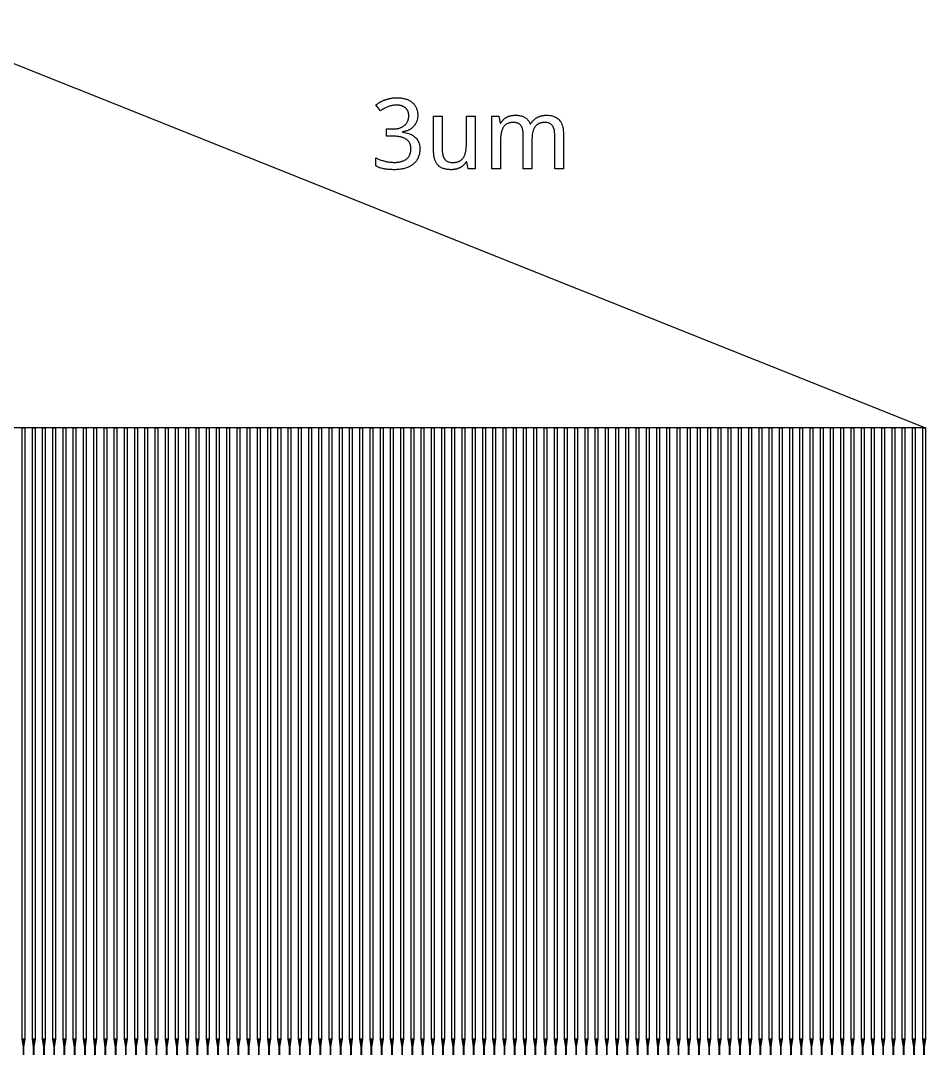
# Model space of a CAD drawing. Extents: x 0 to 762, y 0 to 762.
# Drawn here: x 139.9 to 241.4, y 252.9 to 368.3 of the extents above; entities that cross this region are included whole.
import ezdxf

# ---------------------------------------------------------------- set-up
doc = ezdxf.new("R2010")
doc.units = 0
doc.layers.get('0').update_dxf_attribs({"linetype": 'CONTINUOUS'})

msp = doc.modelspace()

# ---------------------------------------------------------------- linework, layer by layer
at = {"color": 0}
for points in [[(126.998, 368.293), (241.446, 322.574), (12.5497, 322.574), (126.998, 368.293)], [(184.462, 357.681), (184.461, 357.603), (184.457, 357.526), (184.451, 357.451), (184.442, 357.378), (184.431, 357.306), (184.418, 357.235), (184.401, 357.165), (184.383, 357.097), (184.362, 357.031), (184.339, 356.965), (184.313, 356.903), (184.285, 356.84), (184.256, 356.781), (184.224, 356.722), (184.189, 356.665), (184.154, 356.61), (184.115, 356.557), (184.075, 356.506), (184.033, 356.456), (183.989, 356.407), (183.944, 356.361), (183.897, 356.315), (183.849, 356.272), (183.799, 356.231), (183.746, 356.192), (183.692, 356.153), (183.636, 356.115), (183.579, 356.081), (183.519, 356.047), (183.458, 356.015), (183.394, 355.986), (183.331, 355.958), (183.264, 355.933), (183.197, 355.908), (183.129, 355.886), (183.058, 355.865), (182.987, 355.847), (182.915, 355.829), (182.84, 355.814), (182.765, 355.8), (182.765, 355.768), (182.95, 355.74), (183.126, 355.706), (183.294, 355.664), (183.453, 355.614), (183.601, 355.557), (183.742, 355.493), (183.872, 355.421), (183.994, 355.342), (184.107, 355.256), (184.21, 355.161), (184.304, 355.061), (184.388, 354.956), (184.461, 354.844), (184.526, 354.728), (184.581, 354.604), (184.625, 354.475), (184.66, 354.34), (184.685, 354.199), (184.699, 354.051), (184.704, 353.899), (184.701, 353.797), (184.697, 353.696), (184.688, 353.597), (184.675, 353.5), (184.66, 353.404), (184.64, 353.311), (184.617, 353.219), (184.59, 353.129), (184.56, 353.04), (184.526, 352.954), (184.49, 352.869), (184.45, 352.786), (184.407, 352.707), (184.36, 352.629), (184.31, 352.554), (184.254, 352.481), (184.196, 352.41), (184.135, 352.342), (184.069, 352.276), (184, 352.213), (183.928, 352.151), (183.851, 352.093), (183.771, 352.037), (183.686, 351.986), (183.599, 351.936), (183.507, 351.889), (183.411, 351.844), (183.313, 351.803), (183.21, 351.765), (183.103, 351.729), (182.993, 351.696), (182.878, 351.667), (182.76, 351.642), (182.638, 351.619), (182.511, 351.6), (182.381, 351.585), (182.246, 351.572), (182.108, 351.564), (181.965, 351.558), (181.819, 351.557), (181.703, 351.558), (181.587, 351.561), (181.474, 351.565), (181.361, 351.572), (181.25, 351.581), (181.14, 351.59), (181.032, 351.601), (180.924, 351.615), (180.818, 351.631), (180.712, 351.649), (180.611, 351.668), (180.51, 351.692), (180.408, 351.717), (180.31, 351.746), (180.212, 351.778), (180.115, 351.813), (180.021, 351.85), (179.926, 351.89), (179.833, 351.935), (179.74, 351.982), (179.74, 352.894), (179.835, 352.846), (179.931, 352.8), (180.028, 352.757), (180.126, 352.715), (180.226, 352.676), (180.329, 352.639), (180.432, 352.604), (180.536, 352.571), (180.643, 352.542), (180.75, 352.514), (180.86, 352.487), (180.968, 352.465), (181.075, 352.444), (181.181, 352.428), (181.286, 352.412), (181.39, 352.4), (181.494, 352.392), (181.596, 352.385), (181.697, 352.381), (181.799, 352.379), (181.896, 352.381), (181.99, 352.383), (182.082, 352.389), (182.172, 352.396), (182.258, 352.406), (182.343, 352.418), (182.424, 352.432), (182.503, 352.447), (182.579, 352.467), (182.651, 352.486), (182.722, 352.508), (182.79, 352.533), (182.857, 352.56), (182.919, 352.588), (182.979, 352.617), (183.038, 352.649), (183.093, 352.682), (183.146, 352.717), (183.196, 352.754), (183.243, 352.793), (183.289, 352.833), (183.332, 352.876), (183.374, 352.919), (183.411, 352.967), (183.447, 353.014), (183.481, 353.064), (183.511, 353.115), (183.539, 353.169), (183.564, 353.224), (183.586, 353.282), (183.608, 353.34), (183.628, 353.4), (183.644, 353.461), (183.658, 353.525), (183.671, 353.589), (183.682, 353.654), (183.689, 353.722), (183.694, 353.79), (183.699, 353.86), (183.7, 353.931), (183.699, 354.003), (183.693, 354.074), (183.686, 354.14), (183.676, 354.206), (183.663, 354.269), (183.647, 354.331), (183.628, 354.39), (183.607, 354.447), (183.582, 354.501), (183.554, 354.554), (183.525, 354.606), (183.493, 354.656), (183.46, 354.703), (183.422, 354.75), (183.383, 354.793), (183.342, 354.835), (183.299, 354.875), (183.251, 354.914), (183.203, 354.95), (183.151, 354.983), (183.097, 355.018), (183.042, 355.049), (182.983, 355.079), (182.922, 355.107), (182.858, 355.133), (182.793, 355.157), (182.725, 355.179), (182.654, 355.2), (182.582, 355.219), (182.507, 355.236), (182.431, 355.251), (182.353, 355.265), (182.272, 355.278), (182.19, 355.287), (182.106, 355.297), (182.019, 355.304), (181.931, 355.31), (181.84, 355.314), (181.747, 355.317), (181.653, 355.317), (180.939, 355.317), (180.939, 356.128), (181.653, 356.128), (181.739, 356.129), (181.824, 356.132), (181.906, 356.138), (181.986, 356.146), (182.064, 356.156), (182.14, 356.167), (182.215, 356.181), (182.288, 356.197), (182.358, 356.215), (182.426, 356.236), (182.493, 356.258), (182.557, 356.282), (182.619, 356.308), (182.679, 356.336), (182.736, 356.365), (182.792, 356.397), (182.844, 356.431), (182.896, 356.465), (182.944, 356.503), (182.99, 356.542), (183.036, 356.582), (183.078, 356.624), (183.119, 356.668), (183.157, 356.713), (183.193, 356.76), (183.226, 356.807), (183.258, 356.857), (183.288, 356.908), (183.315, 356.96), (183.339, 357.014), (183.362, 357.069), (183.382, 357.126), (183.4, 357.183), (183.415, 357.242), (183.428, 357.301), (183.439, 357.362), (183.447, 357.424), (183.453, 357.487), (183.457, 357.551), (183.457, 357.615), (183.457, 357.671), (183.454, 357.725), (183.449, 357.778), (183.442, 357.829), (183.433, 357.881), (183.422, 357.929), (183.41, 357.978), (183.396, 358.025), (183.379, 358.071), (183.361, 358.115), (183.34, 358.158), (183.319, 358.2), (183.296, 358.242), (183.271, 358.281), (183.244, 358.318), (183.215, 358.354), (183.186, 358.389), (183.154, 358.424), (183.122, 358.456), (183.087, 358.486), (183.051, 358.517), (183.014, 358.546), (182.975, 358.572), (182.935, 358.599), (182.892, 358.624), (182.849, 358.646), (182.804, 358.667), (182.758, 358.688), (182.711, 358.706), (182.663, 358.722), (182.612, 358.737), (182.561, 358.751), (182.51, 358.764), (182.457, 358.774), (182.403, 358.783), (182.347, 358.79), (182.29, 358.796), (182.233, 358.8), (182.175, 358.801), (182.115, 358.803), (182.001, 358.801), (181.89, 358.796), (181.782, 358.786), (181.676, 358.774), (181.574, 358.757), (181.474, 358.737), (181.376, 358.714), (181.282, 358.686), (181.189, 358.656), (181.1, 358.621), (181.013, 358.583), (180.928, 358.544), (180.842, 358.504), (180.758, 358.46), (180.674, 358.415), (180.592, 358.367), (180.508, 358.317), (180.428, 358.264), (180.347, 358.21), (180.267, 358.153), (179.774, 358.825), (179.814, 358.857), (179.857, 358.89), (179.9, 358.922), (179.943, 358.954), (179.987, 358.986), (180.033, 359.017), (180.079, 359.047), (180.128, 359.076), (180.175, 359.107), (180.224, 359.136), (180.275, 359.164), (180.326, 359.193), (180.379, 359.219), (180.433, 359.246), (180.487, 359.271), (180.543, 359.296), (180.599, 359.321), (180.656, 359.344), (180.714, 359.367), (180.772, 359.389), (180.832, 359.41), (180.892, 359.432), (180.953, 359.451), (181.014, 359.471), (181.076, 359.489), (181.14, 359.506), (181.204, 359.522), (181.269, 359.537), (181.335, 359.553), (181.4, 359.565), (181.468, 359.578), (181.538, 359.589), (181.607, 359.599), (181.678, 359.607), (181.749, 359.614), (181.819, 359.619), (181.893, 359.624), (181.965, 359.628), (182.04, 359.629), (182.115, 359.631), (182.229, 359.629), (182.342, 359.624), (182.45, 359.617), (182.556, 359.607), (182.658, 359.594), (182.758, 359.578), (182.856, 359.558), (182.95, 359.537), (183.042, 359.513), (183.131, 359.485), (183.217, 359.456), (183.3, 359.422), (183.381, 359.388), (183.46, 359.35), (183.535, 359.311), (183.607, 359.268), (183.675, 359.224), (183.742, 359.178), (183.806, 359.128), (183.865, 359.076), (183.924, 359.024), (183.978, 358.969), (184.031, 358.912), (184.079, 358.854), (184.125, 358.793), (184.168, 358.731), (184.208, 358.665), (184.246, 358.599), (184.281, 358.531), (184.311, 358.46), (184.34, 358.388), (184.365, 358.314), (184.389, 358.24), (184.408, 358.164), (184.425, 358.088), (184.438, 358.008), (184.449, 357.929), (184.456, 357.847), (184.461, 357.764), (184.462, 357.681)], [(199.835, 351.664), (199.835, 355.463), (199.832, 355.599), (199.824, 355.728), (199.81, 355.85), (199.792, 355.965), (199.767, 356.072), (199.737, 356.174), (199.703, 356.268), (199.663, 356.356), (199.617, 356.436), (199.565, 356.51), (199.508, 356.575), (199.446, 356.635), (199.378, 356.688), (199.304, 356.733), (199.224, 356.771), (199.138, 356.803), (199.044, 356.826), (198.947, 356.844), (198.843, 356.856), (198.733, 356.858), (198.656, 356.857), (198.581, 356.853), (198.508, 356.847), (198.439, 356.838), (198.371, 356.826), (198.306, 356.813), (198.242, 356.796), (198.182, 356.776), (198.124, 356.754), (198.067, 356.729), (198.014, 356.704), (197.961, 356.675), (197.911, 356.644), (197.864, 356.611), (197.817, 356.575), (197.774, 356.537), (197.731, 356.496), (197.69, 356.453), (197.653, 356.407), (197.615, 356.358), (197.582, 356.31), (197.551, 356.257), (197.521, 356.203), (197.493, 356.146), (197.467, 356.086), (197.443, 356.025), (197.419, 355.96), (197.4, 355.893), (197.381, 355.824), (197.364, 355.751), (197.349, 355.679), (197.335, 355.604), (197.322, 355.526), (197.313, 355.446), (197.303, 355.364), (197.296, 355.279), (197.29, 355.193), (197.286, 355.104), (197.283, 355.013), (197.283, 354.919), (197.283, 351.665), (196.3, 351.665), (196.3, 355.463), (196.297, 355.599), (196.289, 355.728), (196.276, 355.85), (196.257, 355.965), (196.233, 356.074), (196.203, 356.174), (196.168, 356.268), (196.128, 356.356), (196.082, 356.436), (196.032, 356.51), (195.976, 356.575), (195.914, 356.635), (195.846, 356.688), (195.772, 356.733), (195.693, 356.771), (195.607, 356.803), (195.515, 356.826), (195.418, 356.844), (195.314, 356.856), (195.204, 356.858), (195.124, 356.857), (195.044, 356.853), (194.968, 356.846), (194.894, 356.836), (194.824, 356.824), (194.757, 356.808), (194.692, 356.79), (194.629, 356.769), (194.568, 356.746), (194.511, 356.719), (194.457, 356.689), (194.404, 356.657), (194.354, 356.624), (194.306, 356.586), (194.258, 356.546), (194.215, 356.503), (194.174, 356.457), (194.133, 356.41), (194.096, 356.358), (194.06, 356.306), (194.028, 356.249), (193.997, 356.19), (193.968, 356.129), (193.942, 356.067), (193.917, 356), (193.893, 355.932), (193.872, 355.861), (193.853, 355.787), (193.835, 355.713), (193.818, 355.633), (193.806, 355.553), (193.793, 355.471), (193.783, 355.385), (193.774, 355.297), (193.767, 355.207), (193.76, 355.114), (193.756, 355.019), (193.751, 354.922), (193.75, 354.822), (193.749, 354.721), (193.749, 351.665), (192.771, 351.665), (192.771, 357.563), (193.567, 357.563), (193.706, 356.767), (193.76, 356.767), (193.786, 356.813), (193.813, 356.857), (193.842, 356.9), (193.871, 356.942), (193.9, 356.982), (193.932, 357.021), (193.964, 357.058), (193.997, 357.096), (194.031, 357.131), (194.065, 357.165), (194.101, 357.199), (194.138, 357.231), (194.175, 357.263), (194.212, 357.293), (194.251, 357.322), (194.29, 357.35), (194.329, 357.376), (194.369, 357.401), (194.411, 357.426), (194.453, 357.449), (194.496, 357.471), (194.539, 357.492), (194.583, 357.511), (194.628, 357.531), (194.672, 357.547), (194.718, 357.564), (194.764, 357.578), (194.81, 357.592), (194.857, 357.604), (194.904, 357.615), (194.951, 357.626), (195, 357.635), (195.049, 357.643), (195.097, 357.65), (195.147, 357.656), (195.196, 357.661), (195.244, 357.665), (195.293, 357.668), (195.343, 357.669), (195.392, 357.669), (195.519, 357.667), (195.642, 357.66), (195.76, 357.649), (195.872, 357.632), (195.982, 357.61), (196.086, 357.585), (196.186, 357.554), (196.282, 357.518), (196.374, 357.478), (196.461, 357.433), (196.544, 357.383), (196.624, 357.328), (196.699, 357.267), (196.769, 357.201), (196.835, 357.129), (196.896, 357.053), (196.953, 356.971), (197.004, 356.883), (197.051, 356.79), (197.094, 356.692), (197.138, 356.692), (197.167, 356.742), (197.196, 356.79), (197.226, 356.838), (197.258, 356.883), (197.29, 356.926), (197.325, 356.969), (197.36, 357.011), (197.396, 357.051), (197.433, 357.09), (197.471, 357.126), (197.511, 357.162), (197.551, 357.197), (197.593, 357.231), (197.635, 357.263), (197.678, 357.293), (197.721, 357.324), (197.765, 357.351), (197.81, 357.378), (197.854, 357.404), (197.9, 357.428), (197.949, 357.451), (197.996, 357.475), (198.044, 357.496), (198.093, 357.517), (198.142, 357.535), (198.192, 357.553), (198.242, 357.569), (198.293, 357.585), (198.343, 357.599), (198.394, 357.61), (198.446, 357.622), (198.499, 357.632), (198.55, 357.64), (198.603, 357.649), (198.656, 357.654), (198.708, 357.66), (198.761, 357.664), (198.814, 357.667), (198.868, 357.669), (198.921, 357.669), (199.104, 357.664), (199.278, 357.649), (199.443, 357.624), (199.599, 357.588), (199.744, 357.54), (199.881, 357.483), (200.008, 357.417), (200.126, 357.339), (200.235, 357.251), (200.333, 357.154), (200.425, 357.046), (200.506, 356.925), (200.578, 356.792), (200.64, 356.647), (200.692, 356.489), (200.735, 356.319), (200.768, 356.138), (200.793, 355.942), (200.807, 355.735), (200.811, 355.515), (200.811, 351.665), (199.835, 351.665), (199.835, 351.664)], [(190.112, 351.664), (189.968, 352.454), (189.914, 352.454), (189.886, 352.408), (189.858, 352.364), (189.828, 352.321), (189.797, 352.279), (189.767, 352.237), (189.733, 352.199), (189.7, 352.16), (189.664, 352.122), (189.629, 352.086), (189.592, 352.051), (189.554, 352.018), (189.517, 351.987), (189.479, 351.956), (189.439, 351.926), (189.4, 351.899), (189.358, 351.871), (189.318, 351.844), (189.275, 351.819), (189.232, 351.794), (189.189, 351.772), (189.144, 351.751), (189.1, 351.731), (189.054, 351.713), (189.008, 351.694), (188.961, 351.678), (188.915, 351.662), (188.867, 351.647), (188.819, 351.635), (188.771, 351.622), (188.721, 351.611), (188.672, 351.6), (188.622, 351.592), (188.572, 351.583), (188.522, 351.576), (188.472, 351.571), (188.421, 351.565), (188.371, 351.563), (188.319, 351.56), (188.268, 351.558), (188.217, 351.557), (188.119, 351.558), (188.026, 351.563), (187.933, 351.568), (187.844, 351.576), (187.757, 351.588), (187.672, 351.601), (187.59, 351.618), (187.51, 351.636), (187.432, 351.657), (187.357, 351.681), (187.285, 351.707), (187.214, 351.736), (187.146, 351.768), (187.081, 351.801), (187.018, 351.839), (186.957, 351.879), (186.899, 351.922), (186.843, 351.968), (186.79, 352.017), (186.739, 352.068), (186.692, 352.121), (186.646, 352.179), (186.601, 352.239), (186.561, 352.301), (186.522, 352.367), (186.486, 352.436), (186.451, 352.507), (186.419, 352.582), (186.39, 352.658), (186.364, 352.739), (186.34, 352.822), (186.319, 352.908), (186.3, 352.997), (186.285, 353.09), (186.271, 353.186), (186.26, 353.285), (186.251, 353.386), (186.244, 353.492), (186.242, 353.6), (186.24, 353.711), (186.24, 357.563), (187.218, 357.563), (187.218, 353.765), (187.221, 353.629), (187.229, 353.5), (187.243, 353.378), (187.263, 353.263), (187.289, 353.154), (187.319, 353.053), (187.357, 352.958), (187.4, 352.871), (187.449, 352.79), (187.503, 352.717), (187.563, 352.651), (187.629, 352.592), (187.701, 352.539), (187.779, 352.494), (187.865, 352.456), (187.956, 352.424), (188.053, 352.4), (188.157, 352.382), (188.267, 352.372), (188.383, 352.368), (188.468, 352.369), (188.551, 352.374), (188.632, 352.381), (188.708, 352.39), (188.783, 352.403), (188.854, 352.418), (188.924, 352.436), (188.99, 352.457), (189.053, 352.482), (189.114, 352.508), (189.171, 352.537), (189.226, 352.569), (189.281, 352.603), (189.331, 352.64), (189.379, 352.679), (189.425, 352.722), (189.469, 352.767), (189.511, 352.814), (189.55, 352.864), (189.586, 352.917), (189.622, 352.972), (189.656, 353.031), (189.686, 353.092), (189.715, 353.156), (189.742, 353.221), (189.767, 353.289), (189.789, 353.36), (189.81, 353.433), (189.828, 353.51), (189.844, 353.588), (189.86, 353.668), (189.874, 353.751), (189.885, 353.836), (189.896, 353.925), (189.904, 354.014), (189.911, 354.107), (189.917, 354.201), (189.921, 354.299), (189.924, 354.399), (189.925, 354.5), (189.925, 357.563), (190.901, 357.563), (190.901, 351.664), (190.112, 351.664)], [(140.058, 322.574), (140.358, 322.574), (140.358, 253.996), (140.058, 253.996), (140.058, 322.574)], [(141.207, 322.574), (141.507, 322.574), (141.507, 253.996), (141.207, 253.996), (141.207, 322.574)], [(142.356, 322.574), (142.656, 322.574), (142.656, 253.996), (142.356, 253.996), (142.356, 322.574)], [(143.504, 322.574), (143.804, 322.574), (143.804, 253.996), (143.504, 253.996), (143.504, 322.574)], [(144.653, 322.574), (144.953, 322.574), (144.953, 253.996), (144.653, 253.996), (144.653, 322.574)], [(145.801, 322.574), (146.101, 322.574), (146.101, 253.996), (145.801, 253.996), (145.801, 322.574)], [(146.95, 322.574), (147.25, 322.574), (147.25, 253.996), (146.95, 253.996), (146.95, 322.574)], [(148.099, 322.574), (148.399, 322.574), (148.399, 253.996), (148.099, 253.996), (148.099, 322.574)], [(149.247, 322.574), (149.547, 322.574), (149.547, 253.996), (149.247, 253.996), (149.247, 322.574)], [(150.396, 322.574), (150.696, 322.574), (150.696, 253.996), (150.396, 253.996), (150.396, 322.574)], [(151.546, 322.574), (151.846, 322.574), (151.846, 253.996), (151.546, 253.996), (151.546, 322.574)], [(152.694, 322.574), (152.994, 322.574), (152.994, 253.996), (152.694, 253.996), (152.694, 322.574)], [(153.843, 322.574), (154.143, 322.574), (154.143, 253.996), (153.843, 253.996), (153.843, 322.574)], [(154.992, 322.574), (155.292, 322.574), (155.292, 253.996), (154.992, 253.996), (154.992, 322.574)], [(156.14, 322.574), (156.44, 322.574), (156.44, 253.996), (156.14, 253.996), (156.14, 322.574)], [(157.289, 322.574), (157.589, 322.574), (157.589, 253.996), (157.289, 253.996), (157.289, 322.574)], [(158.438, 322.574), (158.737, 322.574), (158.737, 253.996), (158.438, 253.996), (158.438, 322.574)], [(159.586, 322.574), (159.886, 322.574), (159.886, 253.996), (159.586, 253.996), (159.586, 322.574)], [(160.735, 322.574), (161.035, 322.574), (161.035, 253.996), (160.735, 253.996), (160.735, 322.574)], [(161.883, 322.574), (162.183, 322.574), (162.183, 253.996), (161.883, 253.996), (161.883, 322.574)], [(163.032, 322.574), (163.332, 322.574), (163.332, 253.996), (163.032, 253.996), (163.032, 322.574)], [(164.181, 322.574), (164.481, 322.574), (164.481, 253.996), (164.181, 253.996), (164.181, 322.574)], [(165.331, 322.574), (165.631, 322.574), (165.631, 253.996), (165.331, 253.996), (165.331, 322.574)], [(166.479, 322.574), (166.779, 322.574), (166.779, 253.996), (166.479, 253.996), (166.479, 322.574)], [(167.628, 322.574), (167.928, 322.574), (167.928, 253.996), (167.628, 253.996), (167.628, 322.574)], [(168.776, 322.574), (169.076, 322.574), (169.076, 253.996), (168.776, 253.996), (168.776, 322.574)], [(169.925, 322.574), (170.225, 322.574), (170.225, 253.996), (169.925, 253.996), (169.925, 322.574)], [(171.074, 322.574), (171.374, 322.574), (171.374, 253.996), (171.074, 253.996), (171.074, 322.574)], [(172.222, 322.574), (172.522, 322.574), (172.522, 253.996), (172.222, 253.996), (172.222, 322.574)], [(173.371, 322.574), (173.671, 322.574), (173.671, 253.996), (173.371, 253.996), (173.371, 322.574)], [(174.519, 322.574), (174.819, 322.574), (174.819, 253.996), (174.519, 253.996), (174.519, 322.574)], [(175.668, 322.574), (175.968, 322.574), (175.968, 253.996), (175.668, 253.996), (175.668, 322.574)], [(176.817, 322.574), (177.117, 322.574), (177.117, 253.996), (176.817, 253.996), (176.817, 322.574)], [(177.965, 322.574), (178.265, 322.574), (178.265, 253.996), (177.965, 253.996), (177.965, 322.574)], [(179.115, 322.574), (179.415, 322.574), (179.415, 253.996), (179.115, 253.996), (179.115, 322.574)], [(180.264, 322.574), (180.564, 322.574), (180.564, 253.996), (180.264, 253.996), (180.264, 322.574)], [(181.413, 322.574), (181.712, 322.574), (181.712, 253.996), (181.413, 253.996), (181.413, 322.574)], [(182.561, 322.574), (182.861, 322.574), (182.861, 253.996), (182.561, 253.996), (182.561, 322.574)], [(183.71, 322.574), (184.01, 322.574), (184.01, 253.996), (183.71, 253.996), (183.71, 322.574)], [(184.858, 322.574), (185.158, 322.574), (185.158, 253.996), (184.858, 253.996), (184.858, 322.574)], [(186.007, 322.574), (186.307, 322.574), (186.307, 253.996), (186.007, 253.996), (186.007, 322.574)], [(187.156, 322.574), (187.456, 322.574), (187.456, 253.996), (187.156, 253.996), (187.156, 322.574)], [(188.304, 322.574), (188.604, 322.574), (188.604, 253.996), (188.304, 253.996), (188.304, 322.574)], [(189.453, 322.574), (189.753, 322.574), (189.753, 253.996), (189.453, 253.996), (189.453, 322.574)], [(190.601, 322.574), (190.901, 322.574), (190.901, 253.996), (190.601, 253.996), (190.601, 322.574)], [(191.75, 322.574), (192.05, 322.574), (192.05, 253.996), (191.75, 253.996), (191.75, 322.574)], [(192.899, 322.574), (193.199, 322.574), (193.199, 253.996), (192.899, 253.996), (192.899, 322.574)], [(194.049, 322.574), (194.349, 322.574), (194.349, 253.996), (194.049, 253.996), (194.049, 322.574)], [(195.197, 322.574), (195.497, 322.574), (195.497, 253.996), (195.197, 253.996), (195.197, 322.574)], [(196.346, 322.574), (196.646, 322.574), (196.646, 253.996), (196.346, 253.996), (196.346, 322.574)], [(197.494, 322.574), (197.794, 322.574), (197.794, 253.996), (197.494, 253.996), (197.494, 322.574)], [(198.643, 322.574), (198.943, 322.574), (198.943, 253.996), (198.643, 253.996), (198.643, 322.574)], [(199.792, 322.574), (200.092, 322.574), (200.092, 253.996), (199.792, 253.996), (199.792, 322.574)], [(200.94, 322.574), (201.24, 322.574), (201.24, 253.996), (200.94, 253.996), (200.94, 322.574)], [(202.089, 322.574), (202.389, 322.574), (202.389, 253.996), (202.089, 253.996), (202.089, 322.574)], [(203.237, 322.574), (203.538, 322.574), (203.538, 253.996), (203.237, 253.996), (203.237, 322.574)], [(204.386, 322.574), (204.686, 322.574), (204.686, 253.996), (204.386, 253.996), (204.386, 322.574)], [(205.535, 322.574), (205.835, 322.574), (205.835, 253.996), (205.535, 253.996), (205.535, 322.574)], [(206.683, 322.574), (206.983, 322.574), (206.983, 253.996), (206.683, 253.996), (206.683, 322.574)], [(207.832, 322.574), (208.133, 322.574), (208.133, 253.996), (207.832, 253.996), (207.832, 322.574)], [(208.982, 322.574), (209.282, 322.574), (209.282, 253.996), (208.982, 253.996), (208.982, 322.574)], [(210.131, 322.574), (210.431, 322.574), (210.431, 253.996), (210.131, 253.996), (210.131, 322.574)], [(211.279, 322.574), (211.579, 322.574), (211.579, 253.996), (211.279, 253.996), (211.279, 322.574)], [(212.428, 322.574), (212.728, 322.574), (212.728, 253.996), (212.428, 253.996), (212.428, 322.574)], [(213.576, 322.574), (213.876, 322.574), (213.876, 253.996), (213.576, 253.996), (213.576, 322.574)], [(214.725, 322.574), (215.025, 322.574), (215.025, 253.996), (214.725, 253.996), (214.725, 322.574)], [(215.874, 322.574), (216.174, 322.574), (216.174, 253.996), (215.874, 253.996), (215.874, 322.574)], [(217.022, 322.574), (217.322, 322.574), (217.322, 253.996), (217.022, 253.996), (217.022, 322.574)], [(218.171, 322.574), (218.471, 322.574), (218.471, 253.996), (218.171, 253.996), (218.171, 322.574)], [(219.319, 322.574), (219.619, 322.574), (219.619, 253.996), (219.319, 253.996), (219.319, 322.574)], [(220.468, 322.574), (220.768, 322.574), (220.768, 253.996), (220.468, 253.996), (220.468, 322.574)], [(221.617, 322.574), (221.917, 322.574), (221.917, 253.996), (221.617, 253.996), (221.617, 322.574)], [(222.767, 322.574), (223.067, 322.574), (223.067, 253.996), (222.767, 253.996), (222.767, 322.574)], [(223.915, 322.574), (224.215, 322.574), (224.215, 253.996), (223.915, 253.996), (223.915, 322.574)], [(225.064, 322.574), (225.364, 322.574), (225.364, 253.996), (225.064, 253.996), (225.064, 322.574)], [(226.212, 322.574), (226.513, 322.574), (226.513, 253.996), (226.212, 253.996), (226.212, 322.574)], [(227.361, 322.574), (227.661, 322.574), (227.661, 253.996), (227.361, 253.996), (227.361, 322.574)], [(228.51, 322.574), (228.81, 322.574), (228.81, 253.996), (228.51, 253.996), (228.51, 322.574)], [(229.658, 322.574), (229.958, 322.574), (229.958, 253.996), (229.658, 253.996), (229.658, 322.574)], [(230.807, 322.574), (231.107, 322.574), (231.107, 253.996), (230.807, 253.996), (230.807, 322.574)], [(231.956, 322.574), (232.256, 322.574), (232.256, 253.996), (231.956, 253.996), (231.956, 322.574)], [(233.104, 322.574), (233.404, 322.574), (233.404, 253.996), (233.104, 253.996), (233.104, 322.574)], [(234.253, 322.574), (234.553, 322.574), (234.553, 253.996), (234.253, 253.996), (234.253, 322.574)], [(235.401, 322.574), (235.701, 322.574), (235.701, 253.996), (235.401, 253.996), (235.401, 322.574)], [(236.551, 322.574), (236.851, 322.574), (236.851, 253.996), (236.551, 253.996), (236.551, 322.574)], [(237.7, 322.574), (238, 322.574), (238, 253.996), (237.7, 253.996), (237.7, 322.574)], [(238.849, 322.574), (239.149, 322.574), (239.149, 253.996), (238.849, 253.996), (238.849, 322.574)], [(239.997, 322.574), (240.297, 322.574), (240.297, 253.996), (239.997, 253.996), (239.997, 322.574)], [(241.146, 322.574), (241.446, 322.574), (241.446, 253.996), (241.146, 253.996), (241.146, 322.574)], [(140.058, 253.996), (140.358, 253.996), (140.224, 253.096), (140.193, 253.096), (140.058, 253.996)], [(140.193, 253.996), (140.224, 253.996), (140.224, 251.896), (140.193, 251.896), (140.193, 253.996)], [(141.207, 253.996), (141.507, 253.996), (141.372, 253.096), (141.342, 253.096), (141.207, 253.996)], [(141.342, 253.996), (141.372, 253.996), (141.372, 251.896), (141.342, 251.896), (141.342, 253.996)], [(142.356, 253.996), (142.656, 253.996), (142.521, 253.096), (142.49, 253.096), (142.356, 253.996)], [(142.49, 253.996), (142.521, 253.996), (142.521, 251.896), (142.49, 251.896), (142.49, 253.996)], [(143.504, 253.996), (143.804, 253.996), (143.669, 253.096), (143.639, 253.096), (143.504, 253.996)], [(143.639, 253.996), (143.669, 253.996), (143.669, 251.896), (143.639, 251.896), (143.639, 253.996)], [(144.653, 253.996), (144.953, 253.996), (144.818, 253.096), (144.788, 253.096), (144.653, 253.996)], [(144.788, 253.996), (144.818, 253.996), (144.818, 251.896), (144.788, 251.896), (144.788, 253.996)], [(145.801, 253.996), (146.101, 253.996), (145.967, 253.096), (145.936, 253.096), (145.801, 253.996)], [(145.936, 253.996), (145.967, 253.996), (145.967, 251.896), (145.936, 251.896), (145.936, 253.996)], [(146.95, 253.996), (147.25, 253.996), (147.115, 253.096), (147.085, 253.096), (146.95, 253.996)], [(147.085, 253.996), (147.115, 253.996), (147.115, 251.896), (147.085, 251.896), (147.085, 253.996)], [(148.099, 253.996), (148.399, 253.996), (148.264, 253.096), (148.235, 253.096), (148.099, 253.996)], [(148.235, 253.996), (148.264, 253.996), (148.264, 251.896), (148.235, 251.896), (148.235, 253.996)], [(149.247, 253.996), (149.547, 253.996), (149.413, 253.096), (149.383, 253.096), (149.247, 253.996)], [(149.383, 253.996), (149.413, 253.996), (149.413, 251.896), (149.383, 251.896), (149.383, 253.996)], [(150.396, 253.996), (150.696, 253.996), (150.561, 253.096), (150.532, 253.096), (150.396, 253.996)], [(150.532, 253.996), (150.561, 253.996), (150.561, 251.896), (150.532, 251.896), (150.532, 253.996)], [(151.546, 253.996), (151.846, 253.996), (151.71, 253.096), (151.681, 253.096), (151.546, 253.996)], [(151.681, 253.996), (151.71, 253.996), (151.71, 251.896), (151.681, 251.896), (151.681, 253.996)], [(152.694, 253.996), (152.994, 253.996), (152.858, 253.096), (152.829, 253.096), (152.694, 253.996)], [(152.829, 253.996), (152.858, 253.996), (152.858, 251.896), (152.829, 251.896), (152.829, 253.996)], [(153.843, 253.996), (154.143, 253.996), (154.008, 253.096), (153.978, 253.096), (153.843, 253.996)], [(153.978, 253.996), (154.008, 253.996), (154.008, 251.896), (153.978, 251.896), (153.978, 253.996)], [(154.992, 253.996), (155.292, 253.996), (155.157, 253.096), (155.126, 253.096), (154.992, 253.996)], [(155.126, 253.996), (155.157, 253.996), (155.157, 251.896), (155.126, 251.896), (155.126, 253.996)], [(156.14, 253.996), (156.44, 253.996), (156.306, 253.096), (156.275, 253.096), (156.14, 253.996)], [(156.275, 253.996), (156.306, 253.996), (156.306, 251.896), (156.275, 251.896), (156.275, 253.996)], [(157.289, 253.996), (157.589, 253.996), (157.454, 253.096), (157.424, 253.096), (157.289, 253.996)], [(157.424, 253.996), (157.454, 253.996), (157.454, 251.896), (157.424, 251.896), (157.424, 253.996)], [(158.438, 253.996), (158.737, 253.996), (158.603, 253.096), (158.572, 253.096), (158.438, 253.996)], [(158.572, 253.996), (158.603, 253.996), (158.603, 251.896), (158.572, 251.896), (158.572, 253.996)], [(159.586, 253.996), (159.886, 253.996), (159.751, 253.096), (159.721, 253.096), (159.586, 253.996)], [(159.721, 253.996), (159.751, 253.996), (159.751, 251.896), (159.721, 251.896), (159.721, 253.996)], [(160.735, 253.996), (161.035, 253.996), (160.9, 253.096), (160.869, 253.096), (160.735, 253.996)], [(160.869, 253.996), (160.9, 253.996), (160.9, 251.896), (160.869, 251.896), (160.869, 253.996)], [(161.883, 253.996), (162.183, 253.996), (162.049, 253.096), (162.018, 253.096), (161.883, 253.996)], [(162.018, 253.996), (162.049, 253.996), (162.049, 251.896), (162.018, 251.896), (162.018, 253.996)], [(163.032, 253.996), (163.332, 253.996), (163.197, 253.096), (163.168, 253.096), (163.032, 253.996)], [(163.168, 253.996), (163.197, 253.996), (163.197, 251.896), (163.168, 251.896), (163.168, 253.996)], [(164.181, 253.996), (164.481, 253.996), (164.346, 253.096), (164.317, 253.096), (164.181, 253.996)], [(164.317, 253.996), (164.346, 253.996), (164.346, 251.896), (164.317, 251.896), (164.317, 253.996)], [(165.331, 253.996), (165.631, 253.996), (165.494, 253.096), (165.465, 253.096), (165.331, 253.996)], [(165.465, 253.996), (165.494, 253.996), (165.494, 251.896), (165.465, 251.896), (165.465, 253.996)], [(166.479, 253.996), (166.779, 253.996), (166.643, 253.096), (166.614, 253.096), (166.479, 253.996)], [(166.614, 253.996), (166.643, 253.996), (166.643, 251.896), (166.614, 251.896), (166.614, 253.996)], [(167.628, 253.996), (167.928, 253.996), (167.792, 253.096), (167.763, 253.096), (167.628, 253.996)], [(167.763, 253.996), (167.793, 253.996), (167.793, 251.896), (167.763, 251.896), (167.763, 253.996)], [(168.776, 253.996), (169.076, 253.996), (168.942, 253.096), (168.911, 253.096), (168.776, 253.996)], [(168.911, 253.996), (168.942, 253.996), (168.942, 251.896), (168.911, 251.896), (168.911, 253.996)], [(169.925, 253.996), (170.225, 253.996), (170.09, 253.096), (170.06, 253.096), (169.925, 253.996)], [(170.06, 253.996), (170.09, 253.996), (170.09, 251.896), (170.06, 251.896), (170.06, 253.996)], [(171.074, 253.996), (171.374, 253.996), (171.239, 253.096), (171.208, 253.096), (171.074, 253.996)], [(171.208, 253.996), (171.239, 253.996), (171.239, 251.896), (171.208, 251.896), (171.208, 253.996)], [(172.222, 253.996), (172.522, 253.996), (172.388, 253.096), (172.357, 253.096), (172.222, 253.996)], [(172.357, 253.996), (172.388, 253.996), (172.388, 251.896), (172.357, 251.896), (172.357, 253.996)], [(173.371, 253.996), (173.671, 253.996), (173.536, 253.096), (173.506, 253.096), (173.371, 253.996)], [(173.506, 253.996), (173.536, 253.996), (173.536, 251.896), (173.506, 251.896), (173.506, 253.996)], [(174.519, 253.996), (174.819, 253.996), (174.685, 253.096), (174.654, 253.096), (174.519, 253.996)], [(174.654, 253.996), (174.685, 253.996), (174.685, 251.896), (174.654, 251.896), (174.654, 253.996)], [(175.668, 253.996), (175.968, 253.996), (175.833, 253.096), (175.803, 253.096), (175.668, 253.996)], [(175.803, 253.996), (175.833, 253.996), (175.833, 251.896), (175.803, 251.896), (175.803, 253.996)], [(176.817, 253.996), (177.117, 253.996), (176.982, 253.096), (176.953, 253.096), (176.817, 253.996)], [(176.953, 253.996), (176.982, 253.996), (176.982, 251.896), (176.953, 251.896), (176.953, 253.996)], [(177.965, 253.996), (178.265, 253.996), (178.131, 253.096), (178.101, 253.096), (177.965, 253.996)], [(178.101, 253.996), (178.131, 253.996), (178.131, 251.896), (178.101, 251.896), (178.101, 253.996)], [(179.115, 253.996), (179.414, 253.996), (179.279, 253.096), (179.25, 253.096), (179.115, 253.996)], [(179.25, 253.996), (179.279, 253.996), (179.279, 251.896), (179.25, 251.896), (179.25, 253.996)], [(180.264, 253.996), (180.564, 253.996), (180.428, 253.096), (180.399, 253.096), (180.264, 253.996)], [(180.399, 253.996), (180.428, 253.996), (180.428, 251.896), (180.399, 251.896), (180.399, 253.996)], [(181.413, 253.996), (181.712, 253.996), (181.576, 253.096), (181.547, 253.096), (181.413, 253.996)], [(181.547, 253.996), (181.576, 253.996), (181.576, 251.896), (181.547, 251.896), (181.547, 253.996)], [(182.561, 253.996), (182.861, 253.996), (182.726, 253.096), (182.696, 253.096), (182.561, 253.996)], [(182.696, 253.996), (182.726, 253.996), (182.726, 251.896), (182.696, 251.896), (182.696, 253.996)], [(183.71, 253.996), (184.01, 253.996), (183.875, 253.096), (183.844, 253.096), (183.71, 253.996)], [(183.844, 253.996), (183.875, 253.996), (183.875, 251.896), (183.844, 251.896), (183.844, 253.996)], [(184.858, 253.996), (185.158, 253.996), (185.024, 253.096), (184.993, 253.096), (184.858, 253.996)], [(184.993, 253.996), (185.024, 253.996), (185.024, 251.896), (184.993, 251.896), (184.993, 253.996)], [(186.007, 253.996), (186.307, 253.996), (186.172, 253.096), (186.142, 253.096), (186.007, 253.996)], [(186.142, 253.996), (186.172, 253.996), (186.172, 251.896), (186.142, 251.896), (186.142, 253.996)], [(187.156, 253.996), (187.456, 253.996), (187.321, 253.096), (187.29, 253.096), (187.156, 253.996)], [(187.29, 253.996), (187.321, 253.996), (187.321, 251.896), (187.29, 251.896), (187.29, 253.996)], [(188.304, 253.996), (188.604, 253.996), (188.469, 253.096), (188.439, 253.096), (188.304, 253.996)], [(188.439, 253.996), (188.469, 253.996), (188.469, 251.896), (188.439, 251.896), (188.439, 253.996)], [(189.453, 253.996), (189.753, 253.996), (189.618, 253.096), (189.587, 253.096), (189.453, 253.996)], [(189.587, 253.996), (189.618, 253.996), (189.618, 251.896), (189.587, 251.896), (189.587, 253.996)], [(190.601, 253.996), (190.901, 253.996), (190.767, 253.096), (190.737, 253.096), (190.601, 253.996)], [(190.737, 253.996), (190.767, 253.996), (190.767, 251.896), (190.737, 251.896), (190.737, 253.996)], [(191.75, 253.996), (192.05, 253.996), (191.915, 253.096), (191.886, 253.096), (191.75, 253.996)], [(191.886, 253.996), (191.915, 253.996), (191.915, 251.896), (191.886, 251.896), (191.886, 253.996)], [(192.899, 253.996), (193.199, 253.996), (193.064, 253.096), (193.035, 253.096), (192.899, 253.996)], [(193.035, 253.996), (193.064, 253.996), (193.064, 251.896), (193.035, 251.896), (193.035, 253.996)], [(194.049, 253.996), (194.349, 253.996), (194.212, 253.096), (194.183, 253.096), (194.049, 253.996)], [(194.183, 253.996), (194.212, 253.996), (194.212, 251.896), (194.183, 251.896), (194.183, 253.996)], [(195.197, 253.996), (195.497, 253.996), (195.361, 253.096), (195.332, 253.096), (195.197, 253.996)], [(195.332, 253.996), (195.361, 253.996), (195.361, 251.896), (195.332, 251.896), (195.332, 253.996)], [(196.346, 253.996), (196.646, 253.996), (196.511, 253.096), (196.481, 253.096), (196.346, 253.996)], [(196.481, 253.996), (196.511, 253.996), (196.511, 251.896), (196.481, 251.896), (196.481, 253.996)], [(197.494, 253.996), (197.794, 253.996), (197.66, 253.096), (197.629, 253.096), (197.494, 253.996)], [(197.629, 253.996), (197.66, 253.996), (197.66, 251.896), (197.629, 251.896), (197.629, 253.996)], [(198.643, 253.996), (198.943, 253.996), (198.808, 253.096), (198.778, 253.096), (198.643, 253.996)], [(198.778, 253.996), (198.808, 253.996), (198.808, 251.896), (198.778, 251.896), (198.778, 253.996)], [(199.792, 253.996), (200.092, 253.996), (199.957, 253.096), (199.926, 253.096), (199.792, 253.996)], [(199.926, 253.996), (199.957, 253.996), (199.957, 251.896), (199.926, 251.896), (199.926, 253.996)], [(200.94, 253.996), (201.24, 253.996), (201.106, 253.096), (201.075, 253.096), (200.94, 253.996)], [(201.075, 253.996), (201.106, 253.996), (201.106, 251.896), (201.075, 251.896), (201.075, 253.996)], [(202.089, 253.996), (202.389, 253.996), (202.254, 253.096), (202.224, 253.096), (202.089, 253.996)], [(202.224, 253.996), (202.254, 253.996), (202.254, 251.896), (202.224, 251.896), (202.224, 253.996)], [(203.237, 253.996), (203.538, 253.996), (203.403, 253.096), (203.372, 253.096), (203.237, 253.996)], [(203.372, 253.996), (203.403, 253.996), (203.403, 251.896), (203.372, 251.896), (203.372, 253.996)], [(204.386, 253.996), (204.686, 253.996), (204.551, 253.096), (204.521, 253.096), (204.386, 253.996)], [(204.521, 253.996), (204.551, 253.996), (204.551, 251.896), (204.521, 251.896), (204.521, 253.996)], [(205.535, 253.996), (205.835, 253.996), (205.7, 253.096), (205.671, 253.096), (205.535, 253.996)], [(205.671, 253.996), (205.7, 253.996), (205.7, 251.896), (205.671, 251.896), (205.671, 253.996)], [(206.683, 253.996), (206.983, 253.996), (206.849, 253.096), (206.819, 253.096), (206.683, 253.996)], [(206.819, 253.996), (206.849, 253.996), (206.849, 251.896), (206.819, 251.896), (206.819, 253.996)], [(207.832, 253.996), (208.133, 253.996), (207.997, 253.096), (207.968, 253.096), (207.832, 253.996)], [(207.968, 253.996), (207.997, 253.996), (207.997, 251.896), (207.968, 251.896), (207.968, 253.996)], [(208.982, 253.996), (209.282, 253.996), (209.146, 253.096), (209.117, 253.096), (208.982, 253.996)], [(209.117, 253.996), (209.146, 253.996), (209.146, 251.896), (209.117, 251.896), (209.117, 253.996)], [(210.131, 253.996), (210.431, 253.996), (210.294, 253.096), (210.265, 253.096), (210.131, 253.996)], [(210.265, 253.996), (210.294, 253.996), (210.294, 251.896), (210.265, 251.896), (210.265, 253.996)], [(211.279, 253.996), (211.579, 253.996), (211.444, 253.096), (211.414, 253.096), (211.279, 253.996)], [(211.414, 253.996), (211.444, 253.996), (211.444, 251.896), (211.414, 251.896), (211.414, 253.996)], [(212.428, 253.996), (212.728, 253.996), (212.593, 253.096), (212.563, 253.096), (212.428, 253.996)], [(212.563, 253.996), (212.593, 253.996), (212.593, 251.896), (212.563, 251.896), (212.563, 253.996)], [(213.576, 253.996), (213.876, 253.996), (213.742, 253.096), (213.711, 253.096), (213.576, 253.996)], [(213.711, 253.996), (213.742, 253.996), (213.742, 251.896), (213.711, 251.896), (213.711, 253.996)], [(214.725, 253.996), (215.025, 253.996), (214.89, 253.096), (214.86, 253.096), (214.725, 253.996)], [(214.86, 253.996), (214.89, 253.996), (214.89, 251.896), (214.86, 251.896), (214.86, 253.996)], [(215.874, 253.996), (216.174, 253.996), (216.039, 253.096), (216.008, 253.096), (215.874, 253.996)], [(216.008, 253.996), (216.039, 253.996), (216.039, 251.896), (216.008, 251.896), (216.008, 253.996)], [(217.022, 253.996), (217.322, 253.996), (217.188, 253.096), (217.157, 253.096), (217.022, 253.996)], [(217.157, 253.996), (217.188, 253.996), (217.188, 251.896), (217.157, 251.896), (217.157, 253.996)], [(218.171, 253.996), (218.471, 253.996), (218.336, 253.096), (218.306, 253.096), (218.171, 253.996)], [(218.306, 253.996), (218.336, 253.996), (218.336, 251.896), (218.306, 251.896), (218.306, 253.996)], [(219.319, 253.996), (219.619, 253.996), (219.485, 253.096), (219.456, 253.096), (219.319, 253.996)], [(219.456, 253.996), (219.485, 253.996), (219.485, 251.896), (219.456, 251.896), (219.456, 253.996)], [(220.468, 253.996), (220.768, 253.996), (220.633, 253.096), (220.604, 253.096), (220.468, 253.996)], [(220.604, 253.996), (220.633, 253.996), (220.633, 251.896), (220.604, 251.896), (220.604, 253.996)], [(221.617, 253.996), (221.917, 253.996), (221.782, 253.096), (221.753, 253.096), (221.617, 253.996)], [(221.753, 253.996), (221.782, 253.996), (221.782, 251.896), (221.753, 251.896), (221.753, 253.996)], [(222.767, 253.996), (223.067, 253.996), (222.931, 253.096), (222.901, 253.096), (222.767, 253.996)], [(222.901, 253.996), (222.931, 253.996), (222.931, 251.896), (222.901, 251.896), (222.901, 253.996)], [(223.915, 253.996), (224.215, 253.996), (224.079, 253.096), (224.05, 253.096), (223.915, 253.996)], [(224.05, 253.996), (224.079, 253.996), (224.079, 251.896), (224.05, 251.896), (224.05, 253.996)], [(225.064, 253.996), (225.364, 253.996), (225.228, 253.096), (225.199, 253.096), (225.064, 253.996)], [(225.199, 253.996), (225.228, 253.996), (225.228, 251.896), (225.199, 251.896), (225.199, 253.996)], [(226.212, 253.996), (226.513, 253.996), (226.378, 253.096), (226.347, 253.096), (226.212, 253.996)], [(226.347, 253.996), (226.378, 253.996), (226.378, 251.896), (226.347, 251.896), (226.347, 253.996)], [(227.361, 253.996), (227.661, 253.996), (227.526, 253.096), (227.496, 253.096), (227.361, 253.996)], [(227.496, 253.996), (227.526, 253.996), (227.526, 251.896), (227.496, 251.896), (227.496, 253.996)], [(228.51, 253.996), (228.81, 253.996), (228.675, 253.096), (228.644, 253.096), (228.51, 253.996)], [(228.644, 253.996), (228.675, 253.996), (228.675, 251.896), (228.644, 251.896), (228.644, 253.996)], [(229.658, 253.996), (229.958, 253.996), (229.824, 253.096), (229.793, 253.096), (229.658, 253.996)], [(229.793, 253.996), (229.824, 253.996), (229.824, 251.896), (229.793, 251.896), (229.793, 253.996)], [(230.807, 253.996), (231.107, 253.996), (230.972, 253.096), (230.942, 253.096), (230.807, 253.996)], [(230.942, 253.996), (230.972, 253.996), (230.972, 251.896), (230.942, 251.896), (230.942, 253.996)], [(231.956, 253.996), (232.256, 253.996), (232.121, 253.096), (232.09, 253.096), (231.956, 253.996)], [(232.09, 253.996), (232.121, 253.996), (232.121, 251.896), (232.09, 251.896), (232.09, 253.996)], [(233.104, 253.996), (233.404, 253.996), (233.269, 253.096), (233.239, 253.096), (233.104, 253.996)], [(233.239, 253.996), (233.269, 253.996), (233.269, 251.896), (233.239, 251.896), (233.239, 253.996)], [(234.253, 253.996), (234.553, 253.996), (234.418, 253.096), (234.389, 253.096), (234.253, 253.996)], [(234.389, 253.996), (234.418, 253.996), (234.418, 251.896), (234.389, 251.896), (234.389, 253.996)], [(235.401, 253.996), (235.701, 253.996), (235.567, 253.096), (235.537, 253.096), (235.401, 253.996)], [(235.537, 253.996), (235.567, 253.996), (235.567, 251.896), (235.537, 251.896), (235.537, 253.996)], [(236.551, 253.996), (236.851, 253.996), (236.715, 253.096), (236.686, 253.096), (236.551, 253.996)], [(236.686, 253.996), (236.715, 253.996), (236.715, 251.896), (236.686, 251.896), (236.686, 253.996)], [(237.7, 253.996), (238, 253.996), (237.864, 253.096), (237.835, 253.096), (237.7, 253.996)], [(237.835, 253.996), (237.864, 253.996), (237.864, 251.896), (237.835, 251.896), (237.835, 253.996)], [(238.849, 253.996), (239.149, 253.996), (239.013, 253.096), (238.983, 253.096), (238.849, 253.996)], [(238.983, 253.996), (239.013, 253.996), (239.013, 251.896), (238.983, 251.896), (238.983, 253.996)], [(239.997, 253.996), (240.297, 253.996), (240.162, 253.096), (240.132, 253.096), (239.997, 253.996)], [(240.132, 253.996), (240.162, 253.996), (240.162, 251.896), (240.132, 251.896), (240.132, 253.996)], [(241.146, 253.996), (241.446, 253.996), (241.311, 253.096), (241.281, 253.096), (241.146, 253.996)], [(241.281, 253.996), (241.311, 253.996), (241.311, 251.896), (241.281, 251.896), (241.281, 253.996)]]:
    msp.add_lwpolyline(points, close=True, dxfattribs=at)

doc.saveas('drawing.dxf')
